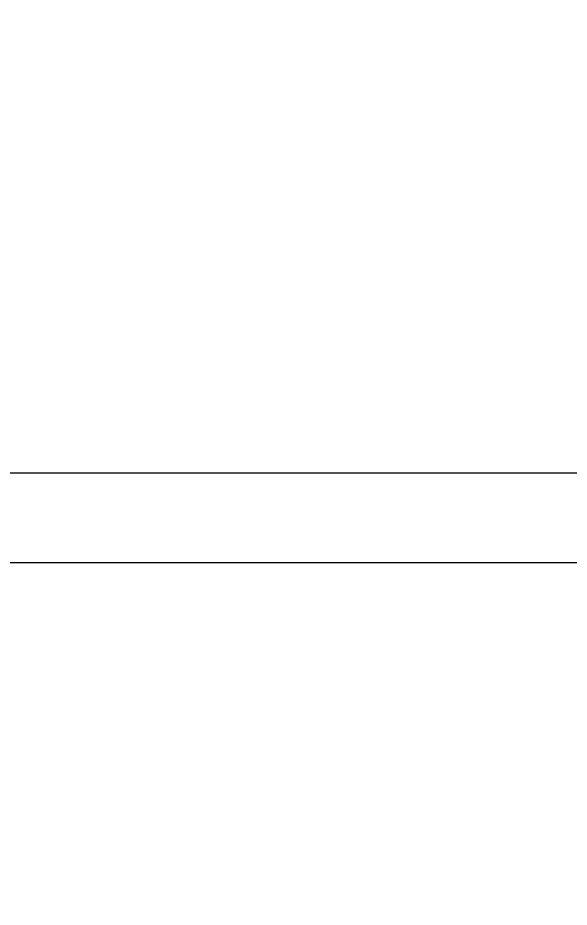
# Model space of a CAD drawing. Header units: millimetres. Extents: x -8465 to 5258, y -4560 to 4592.
# Drawn here: x -4233 to -3863, y -574 to 23 of the extents above; entities that cross this region are included whole.
import ezdxf

# ---------------------------------------------------------------- set-up
doc = ezdxf.new("R2010")
doc.units = ezdxf.units.MM
for name, color, linetype in [('DIKOM_ОБЪЕКТ', 7, 'Continuous'), ('DIKOM_РАЗМЕР_ЗОНА', 7, 'Continuous'), ('DIKOM_РАЗМЕР_ОБЪЕКТА', 7, 'Continuous')]:
    doc.layers.add(name, color=color, linetype=linetype)
doc.styles.add('style1', font='arial.ttf', dxfattribs={"width": 0.8})
doc.dimstyles.new('1-50', dxfattribs={"dimtxt": 300, "dimasz": 200, "dimexe": 100, "dimexo": 0, "dimgap": 100, "dimtad": 1, "dimtxsty": 'style1', "dimcen": 200, "dimclrd": 7, "dimclre": 7, "dimclrt": 7, "dimadec": 1, "dimazin": 2, "dimtfac": 1, "dimtmove": 0, "dimatfit": 2, "dimfxl": 0, "dimlwd": 25, "dimlwe": 18, "dimarcsym": 0})

# ---------------------------------------------------------------- blocks, each defined once
blk = doc.blocks.new('*D9')
at = {"layer": 'Defpoints', "color": 0, "transparency": 16777216}
for p in [(-8014.64, 4592.18), (-824.29, 4592.18), (-3141.9, -3913.28)]:
    blk.add_point(p, dxfattribs=at)
at = {"layer": 'DIKOM_РАЗМЕР_ЗОНА', "color": 7, "lineweight": 18, "transparency": 16777216}
for p, q in [((-824.29, 4592.18), (-8114.64, 4592.18)), ((-3141.9, -3913.28), (-8114.64, -3913.28))]:
    blk.add_line(p, q, dxfattribs=at)
at = {"layer": 'DIKOM_РАЗМЕР_ЗОНА', "color": 7, "lineweight": 25, "transparency": 16777216}
blk.add_line((-8014.64, -3713.28), (-8014.64, 4392.18), dxfattribs=at)
at = {"layer": 'DIKOM_РАЗМЕР_ЗОНА', "color": 7, "transparency": 16777216}
for points in [[(-8047.97, 4392.18), (-7981.3, 4392.18), (-8014.64, 4592.18)], [(-8047.97, -3713.28), (-7981.3, -3713.28), (-8014.64, -3913.28)]]:
    blk.add_solid(points, dxfattribs=at)
at = {"layer": 'DIKOM_РАЗМЕР_ЗОНА', "color": 7, "transparency": 16777216, "insert": (-8267.81, 621.75), "char_height": 300, "attachment_point": 5, "rotation": 90, "style": 'style1'}
blk.add_mtext('8500', dxfattribs=at)
blk = doc.blocks.new('*D12')
at = {"layer": 'Defpoints', "color": 0, "transparency": 16777216}
for p in [(-7007.4, 3092.18), (238.21, 3092.18), (238.62, -1922.87)]:
    blk.add_point(p, dxfattribs=at)
at = {"layer": 'DIKOM_РАЗМЕР_ОБЪЕКТА', "color": 7, "lineweight": 18, "transparency": 16777216}
for p, q in [((238.21, 3092.18), (-7107.4, 3092.18)), ((238.62, -1922.87), (-7107.4, -1922.87))]:
    blk.add_line(p, q, dxfattribs=at)
at = {"layer": 'DIKOM_РАЗМЕР_ОБЪЕКТА', "color": 7, "lineweight": 25, "transparency": 16777216}
blk.add_line((-7007.4, -1722.87), (-7007.4, 2892.18), dxfattribs=at)
at = {"layer": 'DIKOM_РАЗМЕР_ОБЪЕКТА', "color": 7, "transparency": 16777216}
for points in [[(-7040.74, 2892.18), (-6974.07, 2892.18), (-7007.4, 3092.18)], [(-7040.74, -1722.87), (-6974.07, -1722.87), (-7007.4, -1922.87)]]:
    blk.add_solid(points, dxfattribs=at)
at = {"layer": 'DIKOM_РАЗМЕР_ОБЪЕКТА', "color": 7, "transparency": 16777216, "insert": (-7260.58, 642.18), "char_height": 300, "attachment_point": 5, "rotation": 90, "style": 'style1'}
blk.add_mtext('5000', dxfattribs=at)

msp = doc.modelspace()

# ---------------------------------------------------------------- linework, layer by layer
at = {"layer": 'DIKOM_ОБЪЕКТ', "color": 7, "linetype": 'Continuous', "lineweight": 15}
for p, q in [((-848.379, -282.871), (-4394.952, -282.871)), ((-4394.952, -342.871), (-848.602, -342.871))]:
    msp.add_line(p, q, dxfattribs=at)

# ---------------------------------------------------------------- dimensions: what is measured, and where the dimension line sits
at = {"layer": 'DIKOM_РАЗМЕР_ЗОНА'}
dim = msp.add_linear_dim(base=(-8014.637, 4592.177), p1=(-3141.903, -3913.28), p2=(-824.286, 4592.177), angle=90, text='8500', dimstyle='1-50', dxfattribs=at)
dim.commit()
dim.dimension.update_dxf_attribs({"geometry": '*D9', "text_midpoint": (-8014.637, 621.747), "dimtype": 160})
at = {"layer": 'DIKOM_РАЗМЕР_ОБЪЕКТА'}
dim = msp.add_linear_dim(base=(-7007.405, 3092.177), p1=(238.621, -1922.87), p2=(238.214, 3092.177), angle=90, text='5000', dimstyle='1-50', dxfattribs=at)
dim.commit()
dim.dimension.update_dxf_attribs({"geometry": '*D12', "text_midpoint": (-7007.405, 642.177), "dimtype": 160})

doc.saveas('drawing.dxf')
